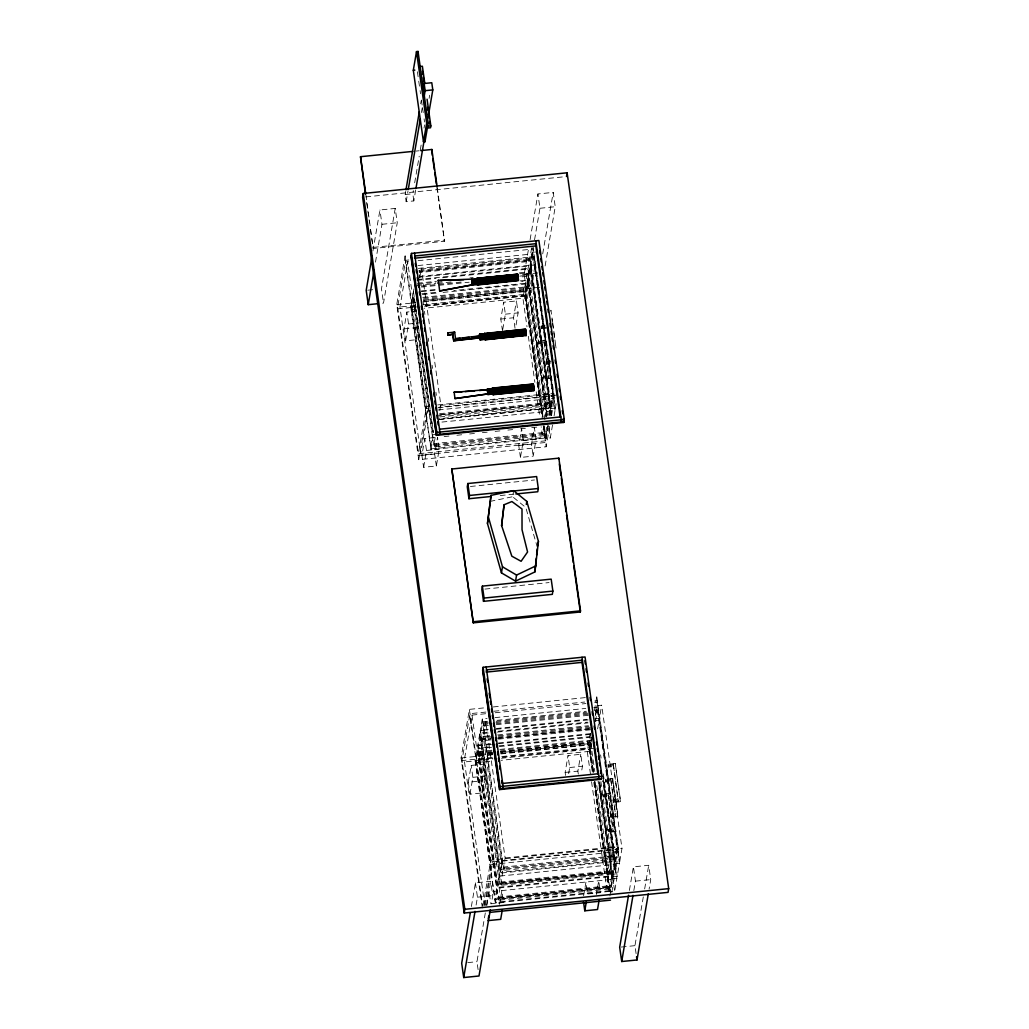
<?xml version="1.0" encoding="UTF-8"?>
<svg xmlns="http://www.w3.org/2000/svg" width="1029" height="1029" viewBox="0 0 1029 1029"><rect width="100%" height="100%" fill="white"/><g stroke="black" fill="none" stroke-linecap="round" stroke-linejoin="round"><path stroke-width="0.75" stroke-dasharray="5 3.75" d="M437.261 187.651L444.528 241.262L373.18 248.503L365.912 194.88M372.922 250.96L379.933 209.98L395.213 208.437L397.245 222.753L383.508 303.118L380.447 303.426M375.495 262.125L381.965 224.296L379.933 209.98M395.213 208.437L381.476 288.802L383.508 303.118M415.69 189.966L413.812 200.912L406.172 201.697L405.156 194.532L405.696 191.407M420.655 103.839L421.195 100.713M406.172 201.697L408.05 190.751M421.414 112.56L422.212 107.865M413.812 200.912L412.796 193.761L413.336 190.635M414.674 182.815L419.215 156.228M420.282 149.977L421.62 142.156M424.025 128.085L424.565 124.959M429.106 98.372L429.646 95.247M549.64 426.405L546.167 446.779L418.752 459.706L396.744 304.61L405.053 256.015L408.23 255.694M419.189 334.927L418.404 339.519L405.658 340.818L403.973 328.881L406.841 312.057L416.398 311.092M430.984 449.634L410.79 307.427L412.835 295.464L433.016 437.672L430.984 449.634L545.653 438.007L547.698 426.045M413.954 288.917L413.349 292.468L433.531 434.688M405.658 340.818L408.539 323.994L406.841 312.057M413.246 298.333L411.33 309.536L416.102 309.06M414.005 301.536L414.198 300.417M419.305 270.511L419.253 272.595L528.829 261.469L529.022 260.35L528.713 258.202L419.137 269.315M414.391 309.227L415.343 303.619M419.742 277.92L421.414 268.106L440.785 404.59L439.589 411.6M418.404 339.519L416.706 327.595L418.018 319.942M418.752 459.706L427.061 411.111L405.053 256.015M428.45 408.269L420.72 453.493L399.934 306.989L407.664 261.765L433.762 445.711L435.679 434.495L432.617 434.817L430.701 446.033L545.37 434.392L547.287 423.176M436.347 465.983L434.662 454.046L437.531 437.235L439.229 449.158L436.347 465.983L423.614 467.282L421.916 455.345L424.797 438.521L436.206 437.351M423.614 467.282L426.482 450.458L424.797 438.521M434.328 444.708L434.521 443.589L544.084 432.476L544.2 435.743L434.624 446.856L434.328 444.708L544.225 433.428L544.032 434.547M434.457 445.66L434.65 444.541M434.624 446.856L434.521 443.589M502.499 330.991L500.801 319.054L503.683 302.243L516.417 300.944L518.114 312.88L515.503 328.174M502.757 329.46L505.368 314.167L503.683 302.243M515.027 328.212L513.548 317.768L516.417 300.944M544.868 419.755L524.185 274.331L528.765 247.539M530.102 239.654L537.923 193.954L553.203 192.41L555.236 206.726L545.01 266.614M423.562 298.256L523.607 288.107L523.722 291.374L423.665 301.523M519.812 273.804L526.153 273.161L526.269 276.428L521.51 276.904M528.713 258.202L528.829 261.469M526.141 275.476L526.333 274.357L519.619 274.923M523.722 291.374L523.607 288.107M526.269 276.428L526.153 273.161M531.659 247.796L522.938 298.217L527.002 326.785M534.565 239.796L539.955 208.27L537.923 193.954M525.395 295.323L527.633 282.229L532.225 281.766L529.986 294.847L525.395 295.323L542.733 417.465M527.954 280.364L530.192 267.283L534.771 266.82L532.546 279.901L527.954 280.364L547.364 417.337M551.724 415.111L530.514 265.405L532.752 252.324L535.8 252.015M443.1 292.39L527.517 283.837L525.472 295.799L425.131 305.973M442.47 277.766L530.064 268.878L528.018 280.84L521.652 281.483M417.954 265.559L532.623 253.931L530.578 265.894L419.099 277.2M557.654 395.02L553.062 395.496L550.824 408.577L555.416 408.114L535.093 264.942L536.096 259.128M542.707 253.867L553.203 192.41M609.888 895.847L618.197 847.253L490.794 860.167L482.485 908.774L461.082 757.974L469.391 709.367L486.91 707.592M520.442 457.455L518.745 445.518L521.626 428.694L523.324 440.631L520.442 457.455L533.189 456.156L536.058 439.332L534.36 427.408L531.491 444.232L533.189 456.156M538.694 340.818L538.54 341.744L545.679 341.023L545.833 340.084L538.694 340.818L538.81 343.66L543.904 343.146L544.071 342.207L538.977 342.721M546.463 328.187L541.37 328.701L541.254 325.859L545.074 325.473M537.395 547.454L525.78 507.49L512.609 496.724L513.651 490.653M541.37 328.701L541.254 325.859M468.311 782.233L471.179 765.422L483.926 764.123L485.624 776.059L482.742 792.883L469.996 794.169L468.311 782.233L481.045 780.947L483.926 764.123M550.785 311.118L550.952 310.179L552.483 321.035M491.515 747.363L477.173 748.816L475.141 760.778L495.322 902.999L609.991 891.358L612.036 879.396L598.106 781.32M479.733 733.87L499.914 876.078L497.869 888.04L477.688 745.832L479.733 733.87L489.289 732.892M482.292 718.911L502.474 861.119L500.428 873.094L480.247 730.873L482.292 718.911L487.064 718.435M469.996 794.169L472.877 777.345L471.179 765.422M492.775 754.398L478.485 755.852L478.176 753.704L478.369 752.585L492.659 751.131M490.563 739.928L481.032 740.893L480.736 738.745L480.929 737.626L490.447 736.661M488.363 725.458L483.591 725.947L483.283 723.799L483.476 722.68L488.248 722.191M481.096 738.822L480.903 739.941L490.434 738.976M483.656 723.863L483.463 724.995L488.543 724.339M478.485 755.852L478.369 752.585M481.032 740.893L480.929 737.626M483.591 725.947L483.476 722.68M543.711 376.125L543.556 377.064L548.65 376.55L548.804 375.611L543.711 376.125L543.827 378.968L550.952 378.248L551.12 377.309L543.981 378.042M550.206 363.636L546.373 364.022L546.103 362.105L546.27 361.179L550.091 360.793M546.373 364.022L546.27 361.179M478.729 762.592L480.646 751.376L500.017 887.86L498.1 899.076L472.002 715.116L464.272 760.354L484.839 905.276M543.994 424.887L542.309 434.701L541.19 426.765M545.344 416.951L546.785 408.539L527.414 272.055M439.743 416.951L549.319 405.838L549.203 402.558L439.627 413.684M549.152 404.641L549.332 403.522L439.769 414.636M544.2 435.743L544.392 434.611M549.319 405.838L549.512 404.706M548.65 415.24L549.846 408.23L436.759 419.691M549.525 415.292L550.245 411.085L530.064 268.878M532.623 253.931L552.805 396.139L550.759 408.101L439.28 419.408M552.534 424.938L550.296 438.02L545.717 438.483L547.955 425.401M549.769 414.803L550.502 410.442L555.094 409.979L532.752 252.324M550.103 415.845L553.859 393.888L439.19 405.529M551.518 415.433L554.464 398.184L533.073 247.384L524.764 295.979L424.424 306.166M554.104 415.793L555.094 409.979M555.416 408.114L556.162 403.754M471.385 906.498L475.424 882.856L490.717 881.313L492.737 895.629L491.399 903.501M476.105 905.057L477.456 897.172L475.424 882.856M484.427 905.224L491.399 864.463L469.391 709.367M485.328 905.301L492.788 861.62M478.099 969.64L476.967 961.678L485.328 912.826M486.666 904.954L490.717 881.313M486.781 905.649L489.135 891.873L612.036 879.396M495.322 902.999L497.367 891.037L477.173 748.816M498.666 898.06L498.859 896.941L608.435 885.828L608.538 889.095L498.962 900.208L498.666 898.06L608.242 886.947M501.226 883.114L501.406 881.982L610.982 870.868L611.097 874.135L501.522 885.262L501.226 883.114L610.789 872L610.982 870.868M503.773 868.154L503.966 867.035L613.541 855.922L613.657 859.189L504.081 870.302L503.773 868.154L613.683 856.874L613.49 857.993M498.795 899.012L498.988 897.893L608.563 886.779L608.371 887.898M501.355 884.065L501.547 882.946L611.123 871.833L610.93 872.952M503.914 869.106L504.107 867.987M498.962 900.208L498.859 896.941M501.522 885.262L501.406 881.982M504.081 870.302L503.966 867.035M499.515 904.35L501.869 890.587L503.567 902.523L490.82 903.809L489.135 891.873M565.564 775.403L565.14 772.419L568.021 755.595L580.755 754.296L582.453 766.232L581.411 772.355M568.664 773.641L569.706 767.518L568.021 755.595M578.311 774.104L577.886 771.12L580.755 754.296M500.711 753.601L588.061 744.739L587.945 741.472L500.596 750.334M588.061 744.739L587.945 741.472M590.312 733.818L589.836 736.623L594.788 771.544M592.228 771.39L588.485 745.047L590.363 734.076M594.389 710.55L596.794 696.453L593.617 696.774M589.102 749.344L590.71 739.928M595.534 711.721L597.412 700.736L592.627 701.225M593.128 772.535L589.733 748.675L591.726 737.047M595.598 714.409L597.09 705.688L601.669 705.212L621.992 848.385L619.754 861.466L615.162 861.929L617.4 848.848L621.992 848.385M591.855 737.188L589.81 749.151L501.509 758.232M595.521 715.695L596.961 707.283L593.772 707.605M595.457 721.355L597.373 710.151L594.183 710.473M597.63 728.892L599.122 720.171L594.53 720.634M619.754 861.466L599.431 718.306L601.669 705.212M583.61 895.822L585.964 882.059L587.662 893.982L600.396 892.696L598.711 880.76L596.357 894.523M603.045 794.169L602.878 795.108L610.017 794.375L610.171 793.449L603.045 794.169L603.148 797.012L608.242 796.497L608.409 795.558L603.316 796.073M605.708 782.066L605.862 781.127L610.969 780.612L610.802 781.538L605.708 782.066L605.592 779.223L612.731 778.49L618.017 815.714L617.85 816.653L610.724 817.373L610.609 814.531L615.702 814.016L615.548 814.955L610.441 815.47M608.268 767.107L608.422 766.168L613.516 765.653L613.361 766.592L608.268 767.107L608.152 764.264L615.291 763.544L620.564 800.768L620.41 801.694L613.271 802.427L613.168 799.572L618.262 799.057L618.095 799.996L613.001 800.511M617.85 816.653L612.731 778.49M620.41 801.694L615.291 763.544M608.049 829.49L607.895 830.416L612.988 829.901L613.143 828.962L608.049 829.49L608.165 832.332L615.303 831.599L615.458 830.673L608.319 831.393M610.724 817.373L610.609 814.531M613.271 802.427L613.168 799.572M608.538 889.095L608.731 887.976L499.155 899.089M613.657 859.189L613.85 858.07M611.625 876.541L609.708 887.757L495.039 899.385L496.956 888.168L612.538 876.412L614.583 864.45L602.698 780.638M614.184 861.582L612.268 872.798L497.599 884.425L499.515 873.209L615.098 861.453L617.143 849.491L596.961 707.283M603.11 781.088L616.873 878.29L614.647 891.371L610.056 891.834L612.294 878.753L598.518 781.718M611.843 892.297L618.815 851.549L596.794 696.453M619.432 863.331L614.853 863.807L612.615 876.888L617.194 876.425L619.432 863.331L597.09 705.688M629.375 890.471L633.414 866.83L648.707 865.286L650.74 879.602L649.119 889.056M633.825 890.599L635.446 881.146L633.414 866.83M636.089 953.613L634.957 945.651L643.318 896.799M644.656 888.927L648.707 865.286M490.023 501.432L512.609 496.724M415.999 151.083L419.163 150.761M365.797 196.899L564.87 176.705M405.156 194.532L412.796 193.761M381.965 224.296L397.245 222.753M539.955 208.27L555.236 206.726M373.36 247.384L444.721 240.143M408.847 259.99L405.658 260.311L397.348 308.906L416.462 306.964M408.552 261.675L405.375 261.996L426.16 408.5L430.945 408.011M418.108 260.697L532.778 249.069L553.576 395.573L438.907 407.201M418.353 268.415L533.035 256.787L531.105 268.003L418.031 279.476M418.944 270.447L528.88 259.398L528.687 260.517L419.125 271.63M419.446 271.463L529.022 260.35M419.215 276.454L530.707 265.135L550.888 407.355L439.409 418.662M530.514 265.405L535.093 264.942M416.989 280.351L436.103 278.409M417.401 283.207L436.502 281.277M469.957 277.881L473.134 277.56M519.323 272.878L530.475 271.746L528.559 282.962L453.699 290.551M418.173 284.107L435.64 282.345M437.235 282.178L441.994 281.702M367.713 290.204L373.836 289.586M524.185 274.331L539.466 272.775M416.758 285.47L435.807 283.528M437.402 283.374L453.274 281.766M421.324 286.101L464.208 281.753M519.786 276.119L526.462 275.309M421.466 287.052L469.108 282.229M421.44 290.924L437.364 289.303M520.185 280.904L528.147 280.094L547.479 416.269M421.311 291.67L437.235 290.049M421.851 293.779L437.775 292.172M422.392 294.5L436.733 293.046M422.803 297.355L527.916 286.692L525.999 297.908L424.077 308.25M526.218 288.647L541.498 287.091M423.369 299.388L523.774 289.303L523.581 290.422L423.536 300.571M423.858 300.404L523.902 290.255M396.744 304.61L415.857 302.68M423.819 301.87L524.147 291.683L541.974 417.285M415.163 305.446L397.631 307.221L418.43 453.738L545.846 440.811L543.827 426.623M423.125 304.635L525.047 294.307L542.489 417.182M415.703 306.192L410.918 306.681L431.1 448.888L545.782 437.261L544.238 426.456M425.26 305.227L525.587 295.053L542.888 416.938M410.79 307.427L417.169 306.783M408.539 323.994L421.273 322.694M505.368 314.167L518.114 312.88M403.973 328.881L416.706 327.595M500.801 319.054L513.548 317.768M541.1 326.798L544.92 326.412M541.524 327.775L546.618 327.248M546.103 362.105L551.21 361.591M546.54 363.083L550.361 362.697M437.724 404.899L552.393 393.271L550.476 404.487L437.402 415.96M429.633 406.494L426.443 406.815L418.147 455.41L545.55 442.496L548.496 425.247L550.296 438.02M438.135 407.767L552.805 396.139M427.061 411.111L430.238 410.79M438.213 409.979L554.464 398.184M439.434 414.803L549.01 403.69M441.943 422.07L550.245 411.085M444.168 436.54L448.953 436.064M456.915 435.254L461.687 434.765M469.648 433.955L474.433 433.479M482.395 432.669L487.167 432.18M495.129 431.37L499.914 430.894M507.876 430.083L512.661 429.595M520.623 428.784L525.395 428.308M531.761 427.652L538.141 427.009M426.482 450.458L439.229 449.158M523.324 440.631L536.058 439.332M421.916 455.345L434.662 454.046M518.745 445.518L531.491 444.232M470.394 486.485L534.501 479.977M500.235 495.554L514.307 494.126M484.955 589.09L549.062 582.581M493.277 706.949L585.655 697.572M485.92 712.055L469.996 713.663L461.687 762.27L492.659 759.003M493.881 711.245L584.665 702.035M485.637 713.727L469.713 715.348L490.499 861.852L617.914 848.925L597.116 702.421L593.939 702.743M495.193 712.763L585.977 703.553M495.026 717.625L585.81 708.415M487.476 721.29L482.704 721.779L480.775 732.995L488.749 732.185M497.033 720.326L586.221 711.271M496.184 721.393L586.697 712.209M483.283 723.799L488.055 723.31M495.991 722.512L591.276 712.84M496.158 723.696L591.765 713.869M496.3 724.66L591.585 714.988M488.338 729.317L480.376 730.127L500.557 872.335L615.226 860.707L603.328 776.908M496.3 728.519L587.083 719.31M594.852 718.769L599.431 718.306M480.247 730.873L488.209 730.063M496.171 729.265L588.549 719.888M498.306 731.22L587.482 722.165M497.251 732.095L588.035 722.885M489.701 735.761L480.144 736.725L478.228 747.942L490.962 746.655M497.663 734.95L588.447 725.741M498.396 735.864L588.91 726.68M480.736 738.745L490.627 737.857M498.203 736.983L590.312 727.632M481.225 739.774L490.756 738.809M497.11 738.166L590.8 728.661M498.37 738.166L590.479 728.828M498.512 739.131L590.607 729.78M490.563 743.787L477.816 745.086L497.997 887.294L612.667 875.666L599.431 782.336M498.525 742.977L592.485 733.445M477.688 745.832L492.029 744.379M498.396 743.735L592.357 734.191M498.924 745.845L589.707 736.635M499.477 746.565L590.26 737.356M491.913 750.231L477.585 751.684L475.668 762.901L493.187 761.126M499.888 749.421L592.254 740.057L590.337 751.273L501.149 760.315M478.176 753.704L492.467 752.25M500.403 751.453L587.752 742.591M492.827 752.328L478.536 753.781L478.344 754.9L492.634 753.447M500.776 751.517L588.112 742.655L587.919 743.787L500.583 752.636M478.678 754.733L492.968 753.279M500.904 752.469L588.254 743.62M461.082 757.974L492.93 754.733M500.891 753.935L588.485 745.047M492.235 757.511L461.982 760.585L482.55 905.507M501.792 756.547L589.385 747.659L592.743 771.287M492.775 758.257L475.257 760.032L495.451 902.24L610.12 890.612L594.621 781.423M502.332 757.293L589.939 748.405L593.296 772.11M589.733 748.675L594.325 748.212M472.877 777.345L485.624 776.059M569.706 767.518L582.453 766.232M607.998 765.203L615.123 764.47M565.14 772.419L577.886 771.12M605.438 780.149L612.577 779.429M613.438 801.488L620.564 800.768M610.879 816.434L618.017 815.714M502.474 861.119L617.143 849.491M491.399 864.463L618.815 851.549M499.914 876.078L614.583 864.45M501.715 884.13L611.29 873.016M612.294 878.753L616.873 878.29M477.456 897.172L492.737 895.629M635.446 881.146L650.74 879.602M467.796 962.617L476.967 961.678M621.207 947.053L634.957 945.651M552.714 322.591L556.072 348.342L555.634 345.242M551.891 318.874L552.329 321.974M552.547 323.53L553.653 331.287M553.872 332.83L554.747 339.03M608.152 764.264L608.422 766.168M605.592 779.223L605.862 781.127M529.974 257.096L549.345 393.58L547.428 404.796L528.057 268.312M595.431 718.396L595.881 721.561M600.614 754.887L601.065 758.064M603.316 773.937L613.683 846.944L611.766 858.16L600.73 780.394M603.2 777.628L617.194 876.425M530.192 267.283L551.184 415.394M599.868 782.542L611.123 861.89L609.207 873.106L596.37 782.645M599.071 781.448L614.647 891.371M527.633 282.229L546.823 417.44M527.517 283.837L546.386 416.835M610.789 872L611.097 874.135M524.854 287.001L543.325 417.144M593.707 772.097L589.193 740.365L587.276 751.582L590.44 773.795M595.058 781.628L608.563 876.849L606.647 888.066L591.559 781.731M544.084 426.945L545.717 438.483M594.479 782.079L610.056 891.834M594.312 782.31L609.953 892.593M543.312 426.739L546.167 446.779M593.797 782.426L609.451 892.696M528.353 336.303L534.874 382.338M536.225 391.856L539.839 417.247M436.849 187.175L444.528 241.262M417.414 71.773L418.52 79.619M418.752 81.188L419.858 89.034M420.089 90.603L420.527 93.742M421.427 100.032L422.314 106.309M422.533 107.878L423.202 112.585M424.089 118.862L424.54 122.001M419.253 274.769L419.716 277.946M423.086 301.754L423.536 304.918M424.437 311.272L424.887 314.45M428.27 338.245L428.72 341.422M432.103 365.231L432.553 368.408M435.923 392.203L436.373 395.38M413.478 291.721L433.441 432.36M481.045 780.947L482.742 792.883M366.633 202.366L369.565 223.049M370.466 229.416L371.598 237.365M371.816 238.96L373.18 248.503M414.031 299.22L414.147 302.5L414.031 299.22M543.801 340.303L548.92 378.453L543.801 340.303M483.206 736.417L481.276 747.633L500.647 884.117L502.564 872.901L483.206 736.417M485.752 721.47L483.836 732.687L503.207 869.171L505.123 857.954L485.752 721.47M502.062 858.263L500.145 869.479L614.815 857.839L616.744 846.635L502.062 858.263M608.139 793.655L613.258 831.805L608.139 793.655M610.686 778.696L615.818 816.859L610.686 778.696M613.245 763.75L618.365 801.9L613.245 763.75"/><path stroke-width="1.5" d="M471.681 280.402L471.771 279.361L477.044 279.065M476.774 279.386L476.813 278.344L517.587 274.203L518.436 280.197L472.324 284.956L471.771 279.361M477.662 284.338L477.597 283.412L472.504 283.927M479.565 334.245L480.196 339.853L479.643 334.258L484.839 333.949M485.456 339.21L485.379 338.284L480.286 338.811M493.161 393.683L487.9 394.712L487.347 389.129L487.283 390.801M492.351 389.657L492.389 388.1L533.254 383.984L533.845 386.904L533.91 390.583L493.045 394.699L492.801 393.618M517.587 274.203L517.497 276.184M480.016 339.634L485.109 339.12L485.251 339.827L526.231 335.081L525.472 329.1L484.492 333.846M533.048 385.193L533.254 383.984M477.109 283.322L477.353 284.699L518.436 280.197M534.913 571.918L538.437 541.383L526.809 501.419L513.651 490.653L491.052 495.361L487.463 523.478L501.457 572.883L515.542 581.141L534.913 571.918L536.315 558.155M536.623 555.107L537.241 548.984M487.463 523.478L491.052 495.361M504.043 504.93L501.573 525.755L504.081 504.75L511.902 501.535L521.999 508.982L522.037 529.729L527.581 551.981L521.098 561.294L511.837 556.187L501.612 525.575M412.822 151.404L360.497 156.704L365.501 194.417M363.25 193.478L362.607 197.221L464.195 913.045L668.053 892.362L668.696 888.632L567.108 172.795L363.25 193.478L464.838 909.302L464.195 913.045M372.112 255.681L366.195 290.358L368.228 304.674L377.399 303.748M368.228 304.674L374.144 269.997M413.311 70.294L416.501 51.604L418.031 51.45L428.193 123.03L425.003 141.719L423.472 141.873L413.311 70.294L414.841 70.139M417.504 54.563L418.031 51.45M405.953 189.85L419.33 111.659M423.06 89.767L424.141 83.503L431.781 82.732L432.797 89.896L428.514 114.914M408.307 189.182L420.346 118.811M424.077 96.919L425.157 90.668L424.141 83.503M423.472 141.873L426.662 123.184L416.501 51.604M415.96 188.41L423.974 141.5M427.061 99.208L430.842 125.898L430.534 127.763L426.701 128.149M411.459 253.417L410.957 256.414L436.347 435.37L563.763 422.443L564.265 419.459L538.874 240.503L411.459 253.417L436.862 432.373L436.347 435.37M420.745 150.594L431.846 149.475L432.334 155.366M438.187 280.467L471.719 279.116L472.53 284.84L439.679 290.963L438.251 280.094M439.679 290.963L472.53 284.84M455.77 340.65L454.689 332.161L447.808 332.856L448.014 335.132L452.914 334.271L448.014 335.132M454.689 332.161L452.58 332.74L453.738 340.856L480.041 337.821L479.771 335.904L455.5 338.734L460.04 338.271M439.537 434.315L439.923 432.064L414.52 253.108M454.136 391.998L454.947 398.583L488.003 393.888L487.399 389.592L454.072 392.371L461.982 391.805M454.947 398.583L488.003 393.888M451.808 469.005L473.289 622.841L580.317 611.985L580.51 610.853L558.837 458.149L451.808 469.005L473.289 622.841M479.977 338.194L479.771 335.904M515.863 493.971L537.755 491.746L538.321 488.479L536.623 476.556L467.822 483.527L467.269 486.794L468.954 498.731L490.846 496.505M487.399 389.592L479.411 390.544M468.954 498.731L469.52 495.463L467.822 483.527M482.382 586.131L481.829 589.398L483.514 601.335L552.316 594.35L552.882 591.083L551.184 579.147L482.382 586.131L484.08 598.068L483.514 601.335M566.464 176.538L567.108 172.795M483.128 667.306L482.614 670.303L499.541 789.603L601.476 779.262L601.991 776.278L585.051 656.965L483.128 667.306L500.055 786.606L499.541 789.603M501.457 572.883L502.486 566.812L488.505 517.407M526.295 504.454L526.809 501.419M515.542 581.141L516.584 575.07L535.955 565.834M470.304 912.8L461.687 963.234L463.719 977.55L478.999 975.994L490.318 909.803M463.719 977.55L475.025 911.36M537.652 545.936L538.437 541.383M560.831 422.006L561.217 419.768L535.813 240.812M558.644 459.268L558.837 458.149M502.731 788.548L503.117 786.297L486.177 666.998M488.209 919.103L488.736 916.042M502.255 910.163L500.686 919.334L487.952 920.633M598.544 778.824L598.929 776.586L582.002 657.274M599.097 900.336L597.527 909.52L584.781 910.806L586.35 901.636M628.565 895.204L619.677 947.207L621.709 961.523L636.99 959.967L648.309 893.777M621.709 961.523L633.015 895.333M518.397 280.621L477.469 284.943L477.585 283.914L472.491 284.441M493.135 394.724L493.174 393.168L488.08 393.683M419.832 66.499L422.379 66.242L424.836 83.516M425.157 90.668L432.797 89.896M426.662 123.184L428.193 123.03M427.022 126.284L430.842 125.898M476.749 278.55L517.677 274.216M476.903 278.357L517.793 274.46M482.974 278.332L487.682 277.856M492.389 277.38L497.097 276.904M503.361 276.261L508.069 275.785M512.776 275.309L517.484 274.833M471.719 279.541L517.921 274.91M472.054 279.965L477.147 279.451L477.019 278.602M518.05 275.54L477.276 279.669L477.366 280.621L472.26 281.136M472.157 280.493L477.263 279.978L477.147 279.052M518.166 276.299L477.392 280.441L477.456 281.341L472.35 281.856M518.269 277.148L477.495 281.277L477.585 282.152M472.427 282.589L518.359 278.01M472.478 283.297L477.572 282.782L477.675 283.734L518.436 279.592M518.41 278.846L477.649 282.988L477.52 282.075M472.118 284.364L477.495 284.454L477.224 283.85M480.363 283.94L485.071 283.464M491.335 282.821L494.473 282.499M502.319 281.714L505.458 281.393M511.722 280.75L514.86 280.441M484.53 333.435L525.587 329.344M479.501 334.425L525.703 329.794M479.475 334.772L484.942 334.322L484.608 333.216M525.832 330.425L485.058 334.554L485.148 335.505L480.054 336.02M479.951 335.377L485.045 334.862L484.929 333.923M525.948 331.184L485.186 335.313L485.238 336.213L485.431 337.859L526.205 333.73M463.063 337.962L469.121 337.358M472.144 337.049L479.707 336.277M480.144 336.74L526.063 332.02M480.221 337.473L485.315 336.959M526.141 332.894L485.379 337.023L485.289 336.161M453.802 340.483L480.041 337.821M480.26 338.181L485.366 337.653L485.456 338.605L526.231 334.476M479.913 339.248L485.379 338.798L485.251 339.827M492.852 338.335L495.991 338.026M502.268 337.383L505.406 337.062M513.239 336.264L516.378 335.956M522.655 335.313L525.78 335.004L526.115 335.711M480.106 339.84L526.231 335.081M485.135 339.583L526.192 335.493M492.325 388.306L533.369 384.229M487.296 389.309L492.531 388.628M495.425 388.409L500.12 387.933M504.827 387.457L509.535 386.981M515.799 386.338L520.507 385.862M525.214 385.386L529.922 384.91M487.527 389.348L533.498 384.666M487.257 389.657L492.724 389.206L492.942 390.377L487.836 390.904M492.724 388.808L533.627 385.296M487.733 390.261L492.84 389.734M492.852 389.438L492.968 390.197L533.742 386.055M487.926 391.612L533.845 386.904M488.003 392.345L533.935 387.779M488.055 393.052L493.148 392.538L493.251 393.49M533.987 388.615L493.225 392.744L492.968 390.197M487.592 393.605L534.025 389.348M487.695 394.133L534.012 389.952M492.93 394.467L533.974 390.377M439.512 429.209L560.805 416.899M436.862 432.373L564.265 419.459M469.52 495.463L538.321 488.479M484.08 598.068L552.882 591.083M473.481 621.709L580.51 610.853M502.705 783.442L598.518 773.718M500.055 786.606L601.991 776.278M601.605 778.516L499.67 788.857L482.742 669.545M464.838 909.302L668.696 888.632M489.457 912.414L610.506 900.143M465.159 391.573L474.652 390.879M439.782 280.415L463.68 279.721M533.91 390.583L533.575 389.875M492.389 388.1L492.724 389.206M502.486 566.812L516.584 575.07M525.78 335.004L525.292 331.055M539.62 250.664L540.058 253.829M540.739 258.575L541.19 261.739M541.859 266.498L542.309 269.662M542.759 272.826L543.209 275.991M543.891 280.75L544.328 283.914M544.778 287.078L545.229 290.255M545.91 295.001L546.36 298.166M546.811 301.33L547.261 304.507M547.93 309.253L548.38 312.417M549.949 323.505L550.399 326.669M551.081 331.428L551.531 334.592M551.981 337.756L552.432 340.933M553.1 345.68L553.551 348.844M555.12 359.931L555.57 363.096M557.139 374.183L557.589 377.347M559.171 388.435L559.622 391.612M560.29 396.358L560.741 399.522M562.31 410.61L562.76 413.774M563.442 418.533L563.892 421.697L436.476 434.624L411.085 255.668M563.313 419.279L563.763 422.443M535.659 244.632L560.162 417.259M636.539 956.79L636.99 959.967M559.326 464.04L560.908 475.179M561.358 478.356L564.059 497.444M564.522 500.634L566.091 511.76M566.542 514.95L573.32 562.67M573.77 565.847L580.317 611.985M584.896 660.798L585.347 663.988M586.028 668.76L586.479 671.937M588.061 683.076L588.511 686.253M590.093 697.392L590.543 700.569M592.125 711.708L592.575 714.885M594.157 726.024L594.608 729.201M596.408 741.935L596.859 745.112M597.309 748.289L597.759 751.479M598.441 756.251L598.891 759.428M599.341 762.605L599.791 765.795M600.473 770.567L600.923 773.744M582.067 662.702L597.862 774.052M583.507 901.867L584.781 910.806M422.507 71.258L422.958 74.397M423.395 77.535L424.064 82.243M427.627 107.363L428.077 110.502M428.527 113.64L429.196 118.348M429.633 121.486L430.083 124.625M431.846 149.475L437.042 186.056M432.785 158.543L434.367 169.682M434.817 172.859L436.399 183.998M452.773 334.091L453.738 340.856M424.553 138.542L425.003 141.719M447.808 332.856L448.078 334.759M487.154 678.78L487.605 681.97M489.187 693.096L489.868 697.868M490.318 701.058L490.769 704.235M491.438 709.007L491.901 712.197M492.351 715.374L492.801 718.551M493.47 723.323L493.933 726.513M494.383 729.69L494.833 732.867M495.502 737.639L495.952 740.829M496.415 744.006L496.866 747.183M497.534 751.955L497.985 755.145M498.448 758.322L498.898 761.499M499.567 766.271L500.017 769.46M501.599 780.587L502.049 783.776M415.266 263.27L415.716 266.434M416.166 269.611L416.604 272.775M417.285 277.521L417.735 280.698M418.186 283.863L418.636 287.027M419.305 291.773L419.755 294.95M421.324 306.037L421.774 309.202M422.456 313.948L422.906 317.112M423.356 320.289L423.807 323.453M424.475 328.2L424.926 331.377M426.495 342.451L426.945 345.628M428.527 356.716L428.977 359.88M430.546 370.967L430.997 374.132M433.685 393.129L434.135 396.306M434.817 401.053L435.267 404.217M435.717 407.394L436.167 410.558M436.836 415.304L437.286 418.469M437.737 421.646L438.187 424.81M360.497 156.704L365.694 193.298M493.071 391.046L493.161 391.908M414.931 255.977L414.546 258.215L535.839 245.918L536.225 243.667L414.931 255.977M486.588 669.866L486.202 672.104L582.015 662.38L582.401 660.142L486.588 669.866"/></g></svg>
